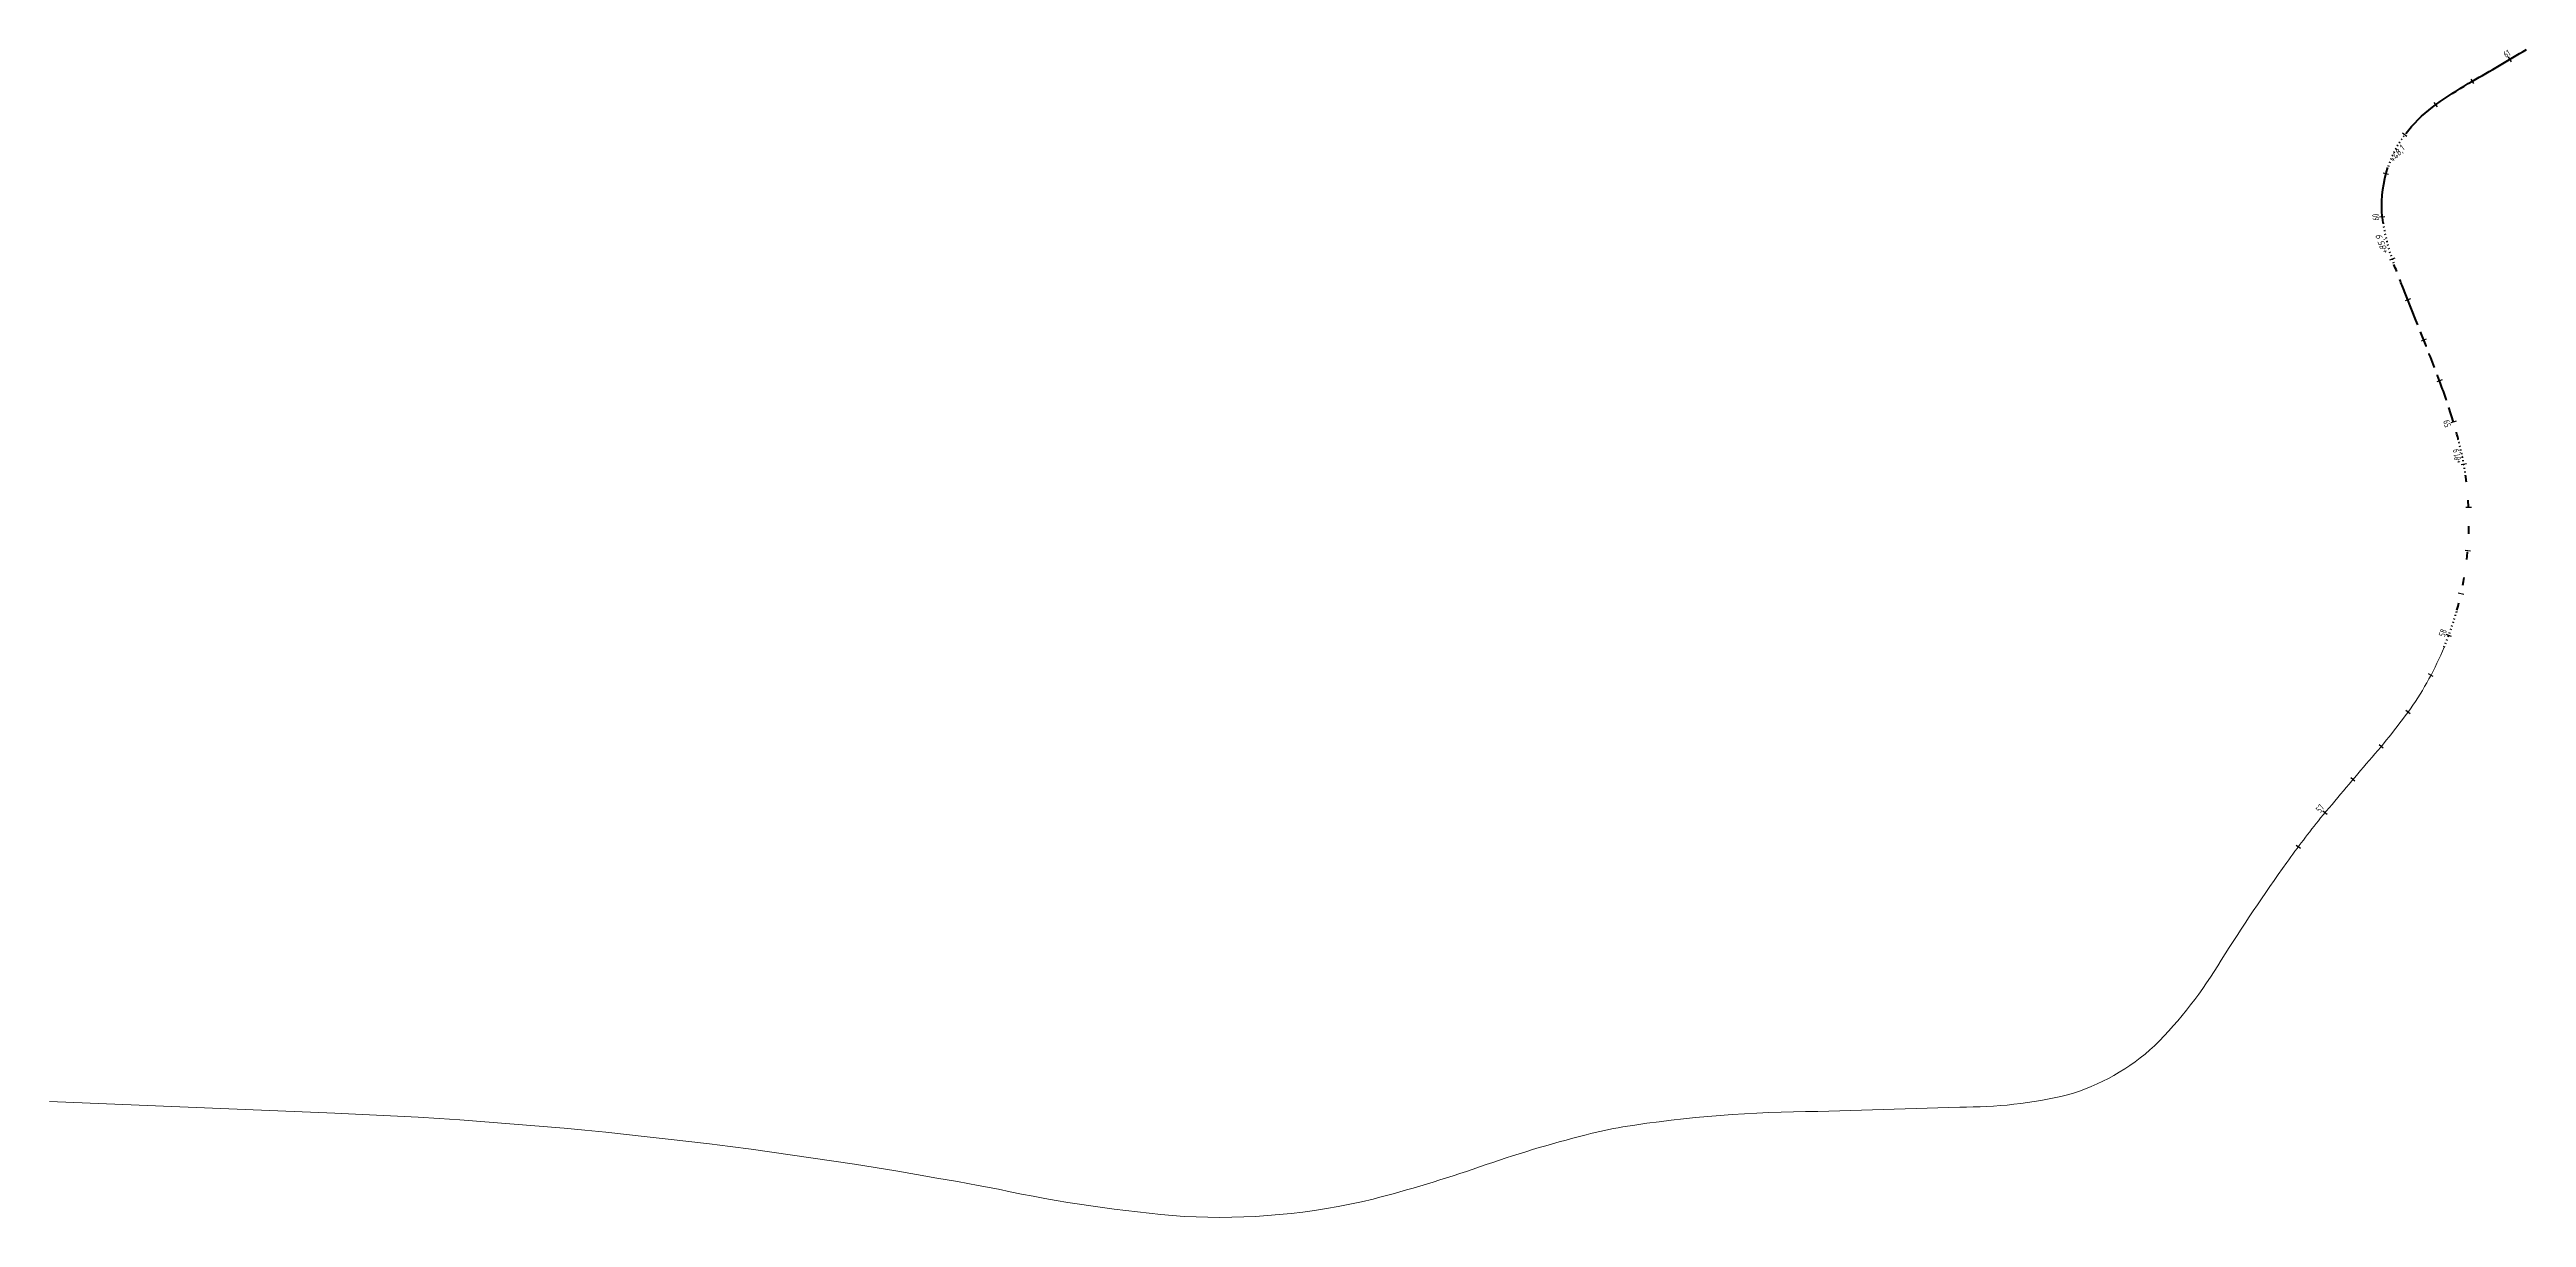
# Model space of a CAD drawing. Header units: metres. Extents: x 245702 to 2250761, y -1588929 to 6439132.
# Drawn here: x 2246170 to 2247308, y 539938 to 540474 of the extents above; entities that cross this region are included whole.
import ezdxf

# ---------------------------------------------------------------- set-up
doc = ezdxf.new("R2010")
doc.units = ezdxf.units.M
doc.linetypes.add('DASHED', pattern=[0.75, 0.5, -0.25])
doc.linetypes.add('STROT', pattern=[1.7, 0.5, -1.2])
doc.layers.add('ОСЬ_ВЕРХ_ПОКРЫТИЯ_ПИКЕТЫ', color=1, linetype='Continuous')
doc.layers.add('разметка', color=7, linetype='Continuous')
doc.styles.get("Standard").update_dxf_attribs({"font": 'simplex.shx'})
doc.styles.add('ГОСТ', font='', dxfattribs={"oblique": 15, "height": 1.25})
doc.styles.get('ГОСТ').set_extended_font_data('GOST type A')

msp = doc.modelspace()

# ---------------------------------------------------------------- linework, layer by layer
at = {"layer": 'ОСЬ_ВЕРХ_ПОКРЫТИЯ_ПИКЕТЫ'}
for p, q in [((2247301.3, 540468.9), (2247300, 540471.1)), ((2247301.3, 540468.9), (2247300, 540471.1)), ((2247284, 540458.8), (2247282.8, 540460.9)), ((2247267.3, 540448.1), (2247265.8, 540450.1)), ((2247253.3, 540434.5), (2247251.3, 540436)), ((2247244.8, 540417), (2247242.4, 540417.7)), ((2247243.2, 540397.6), (2247240.7, 540397.4)), ((2247243.2, 540397.6), (2247240.7, 540397.4)), ((2247247.7, 540378.5), (2247245.3, 540377.7)), ((2247254.9, 540359.9), (2247252.5, 540359)), ((2247262.2, 540341.3), (2247259.9, 540340.4)), ((2247269.5, 540322.6), (2247267.1, 540321.7)), ((2247275.9, 540303.6), (2247273.5, 540302.9)), ((2247275.9, 540303.6), (2247273.5, 540302.9)), ((2247280.6, 540284), (2247278.2, 540283.6)), ((2247282.9, 540264), (2247280.4, 540263.9)), ((2247282.5, 540243.9), (2247280, 540244.1)), ((2247279.4, 540224), (2247276.9, 540224.5)), ((2247273.7, 540204.6), (2247271.3, 540205.5)), ((2247273.7, 540204.6), (2247271.3, 540205.5)), ((2247265.4, 540186.2), (2247263.2, 540187.4)), ((2247254.8, 540169.1), (2247252.8, 540170.6)), ((2247242.4, 540153.3), (2247240.5, 540154.9)), ((2247229.4, 540138.1), (2247227.5, 540139.7)), ((2247216.6, 540122.8), (2247214.6, 540124.4)), ((2247216.6, 540122.8), (2247214.6, 540124.4)), ((2247204.3, 540107.1), (2247202.3, 540108.6))]:
    msp.add_line(p, q, dxfattribs=at)
at = {"layer": 'разметка', "lineweight": 50, "ltscale": 7}
for points in [[(2247252.9, 540436.1, -0.010875), (2247255.4, 540439.1, -0.059731), (2247268.6, 540450.6, -0.019876), (2247283.4, 540459.9, 0.001893), (2247308.2, 540474.5, 0.005338)], [(2247242.3, 540394.8, -0.020932), (2247241.8, 540399.6, -0.090718), (2247244.5, 540420.3)], [(2247248.6, 540372.5, -0.003152), (2247247.3, 540375.7)], [(2247257.4, 540350.1), (2247251.1, 540366, -0.000745), (2247250, 540368.7)]]:
    msp.add_lwpolyline(points, format="xyb", dxfattribs=at)
at = {"layer": 'разметка', "linetype": 'STROT', "lineweight": 50}
for points in [[(2247244.5, 540420.3, -0.081863), (2247252.9, 540436.1)], [(2247247.3, 540375.7, -0.053021), (2247242.3, 540394.8, -0.054177)], [(2247280.3, 540278.3, 0.008841), (2247279.5, 540283.5, 0.016866), (2247276.9, 540295.2, 0.016866)], [(2247270.4, 540199.7, 0.029969), (2247276.3, 540216.7)]]:
    msp.add_lwpolyline(points, format="xyb", dxfattribs=at)
at = {"layer": 'разметка', "linetype": 'DASHED', "lineweight": 50, "ltscale": 14}
msp.add_lwpolyline([(2247274.7, 540303.2, 0.014728), (2247269.7, 540318.4, 0.008075), (2247262.1, 540338.2), (2247257.4, 540350.1)], format="xyb", dxfattribs=at)
at = {"layer": 'разметка', "linetype": 'STROT', "lineweight": 50, "ltscale": 7}
for points in [[(2247276.9, 540295.2, 0.009227), (2247274.7, 540303.2)], [(2247276.3, 540216.7, 0.103944), (2247280.3, 540278.3, 0.103944)]]:
    msp.add_lwpolyline(points, format="xyb", dxfattribs=at)
at = {"layer": 'разметка', "lineweight": 18, "ltscale": 7}
msp.add_lwpolyline([(2246169.6, 539990.9), (2246300.7, 539985.5, -0.036618), (2246605.9, 539950.5, 0.03316), (2246691.2, 539938, 0.072993), (2246778, 539946, 0.020856), (2246827, 539960.8, -0.020825), (2246876, 539975.6, -0.014356), (2246892.8, 539979.2, -0.037499), (2246982.5, 539986.3), (2247047.7, 539988.3, 0.062532), (2247097.2, 539993.9, 0.116616), (2247137.3, 540016.5, 0.062555), (2247167.9, 540055.9, -0.012407), (2247198, 540100.7, -0.012892), (2247213.6, 540121.2, -0.000817), (2247234.6, 540146.1, 0.024831), (2247254.9, 540171.4, 0.05392), (2247270.4, 540199.7, 0.05392)], format="xyb", dxfattribs=at)

# ---------------------------------------------------------------- texts
at = {"layer": 'ОСЬ_ВЕРХ_ПОКРЫТИЯ_ПИКЕТЫ', "width": 0.6}
for s, rotation, p in [('61', 30.5854, (2247298.8, 540470.6)), ('60', 95.4565, (2247240.6, 540396)), ('59', 106.5849, (2247273.7, 540301.4)), ('+81,9', 99.7881, (2247278.4, 540284.4)), ('58', 69.6998, (2247270.6, 540204.2)), ('57', 50.821, (2247213.5, 540123.4))]:
    msp.add_text(s, height=3, rotation=rotation, dxfattribs=at).set_placement(p)
at = {"layer": 'ОСЬ_ВЕРХ_ПОКРЫТИЯ_ПИКЕТЫ', "style": 'ГОСТ', "oblique": 15}
for s, rotation, p in [('+48,1', 50.5499, (2247247.1, 540422.2)), ('+85,9', 110.0961, (2247244.8, 540381))]:
    msp.add_text(s, height=3, rotation=rotation, dxfattribs=at).set_placement(p)

doc.saveas('drawing.dxf')
